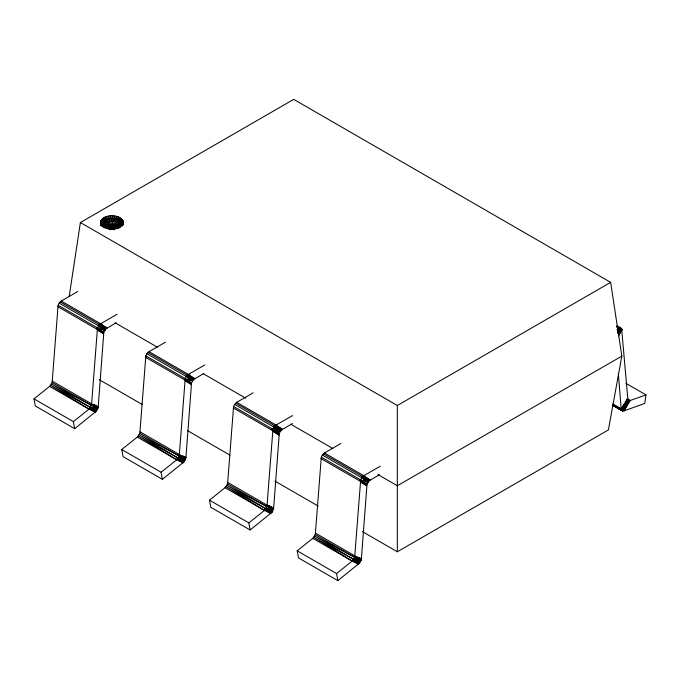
<?xml version="1.0" encoding="UTF-8"?>
<svg xmlns="http://www.w3.org/2000/svg" width="680" height="680" viewBox="0 0 680 680"><rect width="100%" height="100%" fill="white"/><g stroke="black" fill="none" stroke-linecap="round" stroke-linejoin="round"><path stroke-width="1.02" d="M397.332 551.769L608.404 429.913L621.835 356.133L610.657 282.353L397.332 405.51L397.332 551.769L362.372 531.59M111.588 229.508L112.855 221.178L112.897 215.798C107.584 215.271 98.761 218.059 100.751 224.952M118.201 228.403L101.405 225.802L101.558 219.58L102.051 224.774L116.832 228.752M111.103 229.16L114.716 221.365L114.86 215.994L112.897 215.798L110.959 221.178L112.217 229.508M109.931 229.865L116.501 221.739L116.731 216.393L114.86 215.994L112.855 221.178L105.672 222.283L102.051 224.774L102.553 218.586L103.003 223.83L115.464 228.862M109.565 229.355L118.142 222.283L118.447 216.963L116.731 216.393L114.716 221.365L112.855 221.178M116.127 322.796L105.859 328.942L103.819 332.274L98.192 406.946L96.441 411.085L74.672 428.68L35.3 405.951L34 398.871L49.597 386.401L52.114 382.627L58.114 305.218L59.16 303.076L61.276 301.019L77.698 291.541M109.344 228.905L119.587 222.989L119.969 217.702L118.447 216.963L116.501 221.739L114.716 221.365M203.856 373.439L193.588 379.584L191.547 382.925L185.92 457.598L184.169 461.728L162.401 479.332L123.029 456.603L121.728 449.522L137.326 437.053L139.842 433.279L145.843 355.87L146.888 353.727L149.005 351.671L165.427 342.193M292.502 423.563L282.429 429.377L280.313 431.434L279.276 433.576L273.649 508.249L271.898 512.38L250.129 529.983L210.757 507.254L209.457 500.165L225.054 487.704L227.571 483.93L233.572 406.512L234.617 404.379L236.733 402.322L253.155 392.836M379.312 474.742L369.045 480.887L367.004 484.219L361.377 558.9L359.626 563.031L337.858 580.635L298.486 557.898L297.185 550.817L312.783 538.356L315.299 534.582L321.3 457.164L322.346 455.031L324.453 452.973L340.884 443.488M108.341 228.862L120.81 223.83L121.252 218.586L119.969 217.702L118.142 222.283L121.754 224.774L122.927 220.651L121.252 218.586L119.587 222.989M106.65 228.242L122.4 225.802L122.927 220.651L123.055 224.952L123.275 222.938C119.74 231.191 104.074 231.191 100.538 222.938L100.827 224.97L100.538 221.791L100.861 224.842M122.944 224.842L123.275 221.791L122.4 225.802M103.003 223.83L103.836 217.702L104.218 222.989L114.469 228.905M69.216 296.31L80.393 222.53L293.718 99.365L610.657 282.353M625.855 383.265L646 394.893L644.7 403.478L623.976 410.856L622.472 410.924L612.519 405.127M104.218 222.989L105.358 216.963L105.672 222.283L114.24 229.355M74.672 428.68L73.372 421.6L88.978 409.139L91.494 405.365L97.486 327.947L98.532 325.813L100.648 323.756L117.07 314.271M162.401 479.332L161.101 472.252L176.706 459.79L179.222 456.008L185.215 378.599L186.26 376.465L188.377 374.408L204.799 364.922M250.129 529.983L248.829 522.903L264.435 510.433L266.942 506.66L272.944 429.25L273.989 427.108L276.106 425.051L292.527 415.574M337.858 580.635L336.558 573.554L352.163 561.085L354.671 557.311L360.672 479.901L361.717 477.76L363.834 475.702L380.256 466.225M105.672 222.283L107.083 216.393L107.312 221.739L113.874 229.865M107.312 221.739L108.953 215.994L109.089 221.365L112.71 229.16M109.089 221.365L110.908 215.798L110.959 221.178M120.81 223.83L122.247 219.58L121.754 224.774L106.981 228.752M617.678 331.355L618.723 328.542L619.846 328.108L621.613 328.67L627.887 399.576L629.357 400.605L630.402 400.444L646 394.893M626.671 399.262L628.49 400.308L623.976 410.856L622.14 409.793M617.797 332.596L619.846 328.108L617.1 326.527M617.856 330.403L618.723 328.542L616.896 327.479M627.572 399.543L629.357 400.605L623.976 410.856L630.402 400.444L627.649 398.863M617.755 330.327L618.723 328.542L616.972 329.553M617.924 333.523L620.84 328.159L617.177 326.043M618.664 335.861L622.072 329.604L616.675 326.434M622.472 410.924L628.49 400.308L621.188 408.901L622.472 410.924L612.553 404.949M613.003 404.362L621.188 408.901L627.606 398.488M618.681 334.951L622.072 329.604L617.508 327.029M618.341 333.803L621.613 328.67L617.049 326.026L621.613 328.67M628.49 400.308L621.724 410.397L612.646 405.186M612.943 404.141L621.188 408.901L627.887 399.576M618.29 334.696L622.072 329.604M621.835 356.133L397.332 485.75L378.029 474.606M315.579 533.179L354.951 555.909L361.377 558.9L354.671 557.311L314.695 536.001L353.668 559.41L358.581 564.077L352.163 561.085L313.828 537.31L353.668 559.41L361.377 558.9L358.624 557.311M104.031 227.825L120.759 226.975M103.046 226.975L119.782 227.825M236.733 402.322L276.106 425.051L280.313 431.434L272.663 430.678L233.291 407.949M91.698 404.515L97.911 408.349L90.483 407.464L50.643 385.365L88.978 409.139L95.395 412.131L90.483 407.464L98.192 406.946L93.61 404.302M179.427 455.158L185.64 459L178.211 458.116L138.371 436.008L176.706 459.79L183.124 462.774L178.211 458.116L185.92 457.598L183.167 456.017M267.147 505.81L273.368 509.651L265.94 508.767L226.1 486.659L264.435 510.433L270.852 513.425L265.94 508.767L273.649 508.249L269.067 505.606M354.305 559.581L359.626 563.031L353.668 559.41L361.097 560.303L354.875 556.461M90.228 407.056L96.441 411.085L51.51 384.055L91.494 405.365L98.192 406.946L91.766 403.962L52.394 381.225M177.956 457.708L184.169 461.728L139.238 434.707L179.222 456.008L185.92 457.598L179.494 454.606L140.123 431.876M265.685 508.351L271.898 512.38L226.967 485.358L266.942 506.66L273.649 508.249L267.223 505.257L227.851 482.528M235.611 403.18L274.983 425.918L280.313 431.434L272.944 429.25L233.572 406.512M116.501 221.739L118.142 222.283M353.668 559.41L360.493 561.731L355.053 558.458M272 429.207L279.276 433.576L272.663 430.678L278.987 435.004L273.496 431.834M274.712 428.459L280.313 431.434L273.989 427.108L234.617 404.379M271.898 429.607L279.276 433.576M91.46 404.77L97.911 408.349M179.189 455.421L185.64 459M266.917 506.065L273.368 509.651M354.646 556.716L361.097 560.303M627.546 399.568L629.357 400.605M80.393 222.53L397.332 405.51M115.175 322.839L157.454 347.25M203.405 373.779L245.684 398.191M290.717 424.192L332.996 448.604M61.276 301.019L100.648 323.756L106.972 328.083L99.645 323.85M149.005 351.671L188.377 374.408L194.701 378.726L187.374 374.501M324.453 452.973L363.834 475.702L370.158 480.029L362.831 475.796M275.102 425.144L282.429 429.377L276.106 425.051L281.316 430.236L273.989 426.012M60.154 301.886L99.526 324.615L104.856 330.131L97.206 329.383L57.834 306.646M147.883 352.529L187.255 375.267L192.584 380.783L184.934 380.026L145.562 357.298M323.34 453.832L362.712 476.561L368.041 482.086L360.392 481.329L321.019 458.6M98.532 324.708L105.859 328.942L100.648 323.756L104.856 330.131L97.486 327.947L58.114 305.218M186.26 375.36L193.588 379.584L188.377 374.408L192.584 380.783L185.215 378.599L145.843 355.87M361.717 476.654L369.045 480.887L363.834 475.702L368.041 482.086L360.672 479.901L321.3 457.164M59.16 303.076L98.532 325.813L104.856 330.131L98.447 326.434M146.888 353.727L186.26 376.465L192.584 380.783L188.011 378.139M322.346 455.031L361.717 477.76L368.041 482.086L363.469 479.442M274.822 428.264L280.313 431.434M96.492 328.041L103.819 332.274L97.206 329.383L103.53 333.701L98.039 330.531M184.22 378.692L191.547 382.925L184.934 380.026L191.258 384.353L185.768 381.183M359.677 479.995L367.004 484.219L360.392 481.329L366.716 485.656L360.306 481.95M99.212 379.652L142.46 404.617M187.544 430.652L229.874 455.09M274.958 481.117L318.206 506.09M52.114 382.627L91.494 405.365M139.842 433.279L179.222 456.008M227.571 483.93L266.942 506.66M315.299 534.582L354.671 557.311M88.986 408.425L95.395 412.131L89.233 408.153M176.715 459.077L183.124 462.774L176.962 458.804M264.444 509.728L270.852 513.425L264.69 509.456M352.172 560.371L358.581 564.077L352.418 560.099M49.597 386.401L88.978 409.139M137.326 437.053L176.706 459.79M225.054 487.704L264.435 510.433M312.783 538.356L352.163 561.085M34 398.871L73.372 421.6M121.728 449.522L161.101 472.252M209.457 500.165L248.829 522.903M297.185 550.817L336.558 573.554M612.637 405.135L621.724 410.397L612.714 405.135M353.294 559.232L359.626 563.031M268.226 508.351L272.765 511.079L265.94 508.767L271.898 512.38M179.596 457.156L185.036 460.428L178.211 458.116L184.169 461.728M92.769 407.056L97.308 409.776L90.483 407.464L96.441 411.085M101.405 225.802L100.878 220.651L101.04 225.845M618.384 374.008L621.188 408.901"/></g></svg>
